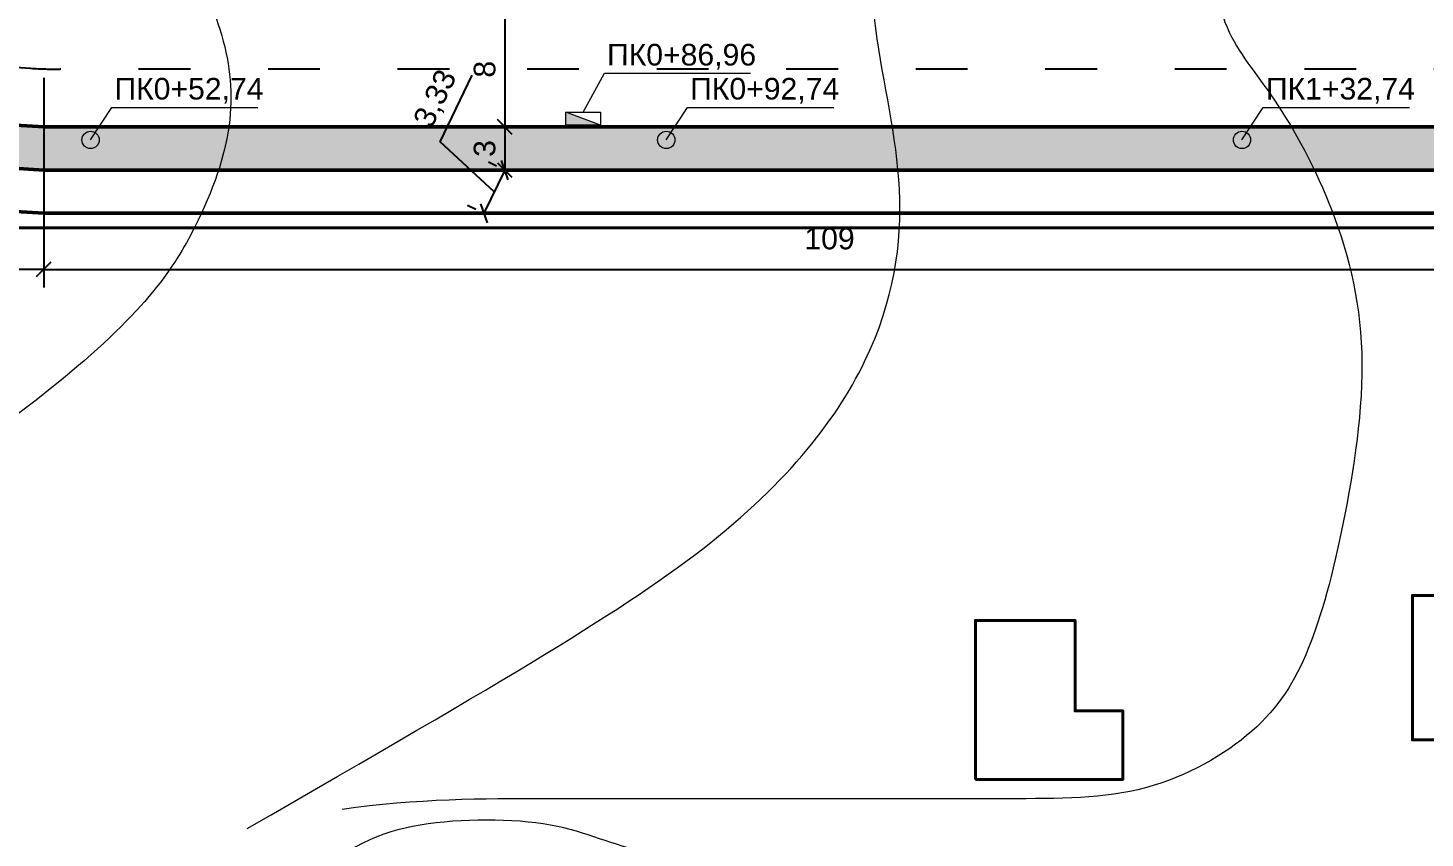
# Model space of a CAD drawing. Header units: millimetres. Extents: x -2123 to 34701, y -1286 to 835.
# Drawn here: x -170.4 to -73.4, y 226.3 to 282.5 of the extents above; entities that cross this region are included whole.
import ezdxf

# ---------------------------------------------------------------- set-up
doc = ezdxf.new("R2010")
doc.units = ezdxf.units.MM
doc.linetypes.add('ACAD_ISO03W100', pattern=[30, 12, -18])
doc.layers.get('0').update_dxf_attribs({"lineweight": 15})
for name, color, linetype, lineweight in [('1 Відмітки', 7, 'Continuous', 25), ('2 Позначення', 80, 'Continuous', 20), ('вертикалка', 6, 'Continuous', 15), ('Горизонталі', 7, 'Continuous', 18), ('Дор. Розм.', 7, 'Continuous', 50), ('Забудова', 40, 'Continuous', 40), ('поздовжній профіль', 250, 'Continuous', 15), ('Текст', 7, 'Continuous', 15), ('Червоні лінії', 10, 'Continuous', 40)]:
    doc.layers.add(name, color=color, linetype=linetype, lineweight=lineweight)
doc.layers.add('Озелення', color=7, linetype='Continuous', lineweight=15, true_color=0x2bad00)
doc.layers.add('Розмітка', color=7, linetype='ACAD_ISO03W100')
doc.styles.get("Standard").update_dxf_attribs({"font": 'arial.ttf'})
doc.dimstyles.new('ISO-25', dxfattribs={"dimtxt": 1.5, "dimasz": 1, "dimexe": 1.25, "dimexo": 0.625, "dimtad": 3, "dimtxsty": 'Standard', "dimblk": 'OBLIQUE', "dimcen": 2.5, "dimadec": 0, "dimazin": 0, "dimtfac": 1, "dimtmove": 1, "dimatfit": 3, "dimfxl": 1, "dimarcsym": 0})
pattern_1 = [(90, (0, 0), (-1.796051224, 1.796051224), [0.4762500000000001, -3.115852448]), (45, (0, 0), (-1.79605122421383, 1.796051224213831), [0.4762500000000001, -2.06375]), (135, (0, 0), (-1.796051224213831, -1.79605122421383), [0.4762500000000001, -2.06375])]

# ---------------------------------------------------------------- blocks, each defined once
blk = doc.blocks.new('столб')
at = {"layer": 'поздовжній профіль', "color": 160}
for points in [[(-500, 0, 0, 0, 0), (-999.927872557193, 0, 350, 0, 0), (-1699.927872557193, 0, 0, 0, 0)], [(500, 0, 0, 0, 0), (999.927872557193, 0, 350, 0, 0), (1699.927872557193, 0, 0, 0, 0)]]:
    blk.add_lwpolyline(points, format="xyseb", dxfattribs=at)
blk.add_circle((0, 0), 500, dxfattribs=at)
blk = doc.blocks.new('_Oblique')
at = {"color": 0, "linetype": 'ByBlock', "lineweight": -2}
blk.add_line((-0.5, -0.5), (0.5, 0.5), dxfattribs=at)
blk = doc.blocks.new('*D445')
at = {"layer": 'Defpoints', "color": 0, "transparency": 16777216}
for p in [(-137.3187313783397, 283.6665504732983), (-137.3187313783397, 275.6665504732982), (-137.3187313783397, 275.6665504732982)]:
    blk.add_point(p, dxfattribs=at)
at = {"layer": 'Текст', "color": 0, "lineweight": -2, "transparency": 16777216}
for p, q in [((-137.9437313783397, 283.6665504732983), (-138.5687313783397, 283.6665504732983)), ((-137.3187313783397, 283.6665504732983), (-137.3187313783397, 275.6665504732982)), ((-137.9437313783397, 275.6665504732982), (-138.5687313783397, 275.6665504732982))]:
    blk.add_line(p, q, dxfattribs=at)
for p, rotation in [((-137.3187313783397, 283.6665504732983), 90), ((-137.3187313783397, 275.6665504732982), 270)]:
    blk.add_blockref('_Oblique', p, dxfattribs=dict(at, rotation=rotation))
at = {"layer": 'Текст', "color": 0, "transparency": 16777216, "insert": (-138.7095908599222, 279.6665504732982), "char_height": 1.5, "attachment_point": 5, "rotation": 90}
blk.add_mtext('8', dxfattribs=at)
blk = doc.blocks.new('*D446')
at = {"layer": 'Defpoints', "color": 0, "transparency": 16777216}
for p in [(-137.3187313783397, 275.6665504732982), (-137.3187313783397, 272.6665504732983), (-137.3187313783397, 272.6665504732983)]:
    blk.add_point(p, dxfattribs=at)
at = {"layer": 'Текст', "color": 0, "lineweight": -2, "transparency": 16777216}
for p, q in [((-137.9437313783397, 275.6665504732982), (-138.5687313783397, 275.6665504732982)), ((-137.3187313783397, 275.6665504732982), (-137.3187313783397, 272.6665504732983)), ((-137.9437313783397, 272.6665504732983), (-138.5687313783397, 272.6665504732983))]:
    blk.add_line(p, q, dxfattribs=at)
for p, rotation in [((-137.3187313783397, 275.6665504732982), 90), ((-137.3187313783397, 272.6665504732983), 270)]:
    blk.add_blockref('_Oblique', p, dxfattribs=dict(at, rotation=rotation))
at = {"layer": 'Текст', "color": 0, "transparency": 16777216, "insert": (-138.7101024561023, 274.1665504732982), "char_height": 1.5, "attachment_point": 5, "rotation": 90}
blk.add_mtext('3', dxfattribs=at)
blk = doc.blocks.new('*D447')
at = {"layer": 'Defpoints', "color": 0, "transparency": 16777216}
for p in [(-137.3187313783397, 272.6665504732982), (-138.7688160003823, 269.6665504732982), (-138.7688160003823, 269.6665504732982)]:
    blk.add_point(p, dxfattribs=at)
at = {"layer": 'Текст', "color": 0, "lineweight": -2, "transparency": 16777216}
for p, q in [((-141.8093923974749, 274.6166909044068), (-139.5702160726065, 279.2491991542652)), ((-138.043773689361, 271.1665504732982), (-141.8093923974749, 274.6166909044068)), ((-137.8814432547725, 272.9385437528503), (-138.4441551312054, 273.2105370324022)), ((-137.3187313783397, 272.6665504732982), (-138.7688160003823, 269.6665504732982)), ((-139.3315278768151, 269.9385437528503), (-139.8942397532479, 270.2105370324022))]:
    blk.add_line(p, q, dxfattribs=at)
for p, rotation in [((-137.3187313783397, 272.6665504732982), 64.20266341345543), ((-138.7688160003823, 269.6665504732982), 244.2026634134555)]:
    blk.add_blockref('_Oblique', p, dxfattribs=dict(at, rotation=rotation))
at = {"layer": 'Текст', "color": 0, "transparency": 16777216, "insert": (-142.064110921521, 277.5972320266811), "char_height": 1.5, "attachment_point": 5, "rotation": 64.20266341345547}
blk.add_mtext('3,33', dxfattribs=at)
blk = doc.blocks.new('*D485')
at = {"layer": 'Defpoints', "color": 0, "transparency": 16777216}
for p in [(-209.345022904287, 282.3989830672151), (-169.3438147140851, 279.6842203271328), (-209.345022904287, 265.7706773110299)]:
    blk.add_point(p, dxfattribs=at)
at = {"layer": 'Текст', "color": 0, "lineweight": -2, "transparency": 16777216}
for p, q in [((-209.345022904287, 281.7739830672151), (-209.345022904287, 264.5206773110299)), ((-169.3438147140851, 279.0592203271328), (-169.3438147140851, 264.5206773110299)), ((-169.3438147140851, 265.7706773110299), (-209.345022904287, 265.7706773110299))]:
    blk.add_line(p, q, dxfattribs=at)
at = {"layer": 'Текст', "color": 0, "lineweight": -2, "transparency": 16777216, "rotation": 180}
blk.add_blockref('_Oblique', (-209.345022904287, 265.7706773110299), dxfattribs=at)
at = {"layer": 'Текст', "color": 0, "lineweight": -2, "transparency": 16777216}
blk.add_blockref('_Oblique', (-169.3438147140851, 265.7706773110299), dxfattribs=at)
at = {"layer": 'Текст', "color": 0, "transparency": 16777216, "insert": (-189.344418809186, 267.1615367926124), "char_height": 1.5, "attachment_point": 5}
blk.add_mtext('40', dxfattribs=at)
blk = doc.blocks.new('*D486')
at = {"layer": 'Defpoints', "color": 0, "transparency": 16777216}
for p in [(-169.3438147140851, 279.6842203271328), (-60.15999868081685, 279.6665504732982), (-60.15999868081685, 265.7706773110299)]:
    blk.add_point(p, dxfattribs=at)
at = {"layer": 'Текст', "color": 0, "lineweight": -2, "transparency": 16777216}
for p, q in [((-169.3438147140851, 279.0592203271328), (-169.3438147140851, 264.5206773110299)), ((-60.15999868081685, 279.0415504732982), (-60.15999868081685, 264.5206773110299)), ((-169.3438147140851, 265.7706773110299), (-60.15999868081685, 265.7706773110299))]:
    blk.add_line(p, q, dxfattribs=at)
at = {"layer": 'Текст', "color": 0, "lineweight": -2, "transparency": 16777216, "rotation": 180}
blk.add_blockref('_Oblique', (-169.3438147140851, 265.7706773110299), dxfattribs=at)
at = {"layer": 'Текст', "color": 0, "lineweight": -2, "transparency": 16777216}
blk.add_blockref('_Oblique', (-60.15999868081685, 265.7706773110299), dxfattribs=at)
at = {"layer": 'Текст', "color": 0, "transparency": 16777216, "insert": (-114.751906697451, 267.9031850156149), "char_height": 1.5, "attachment_point": 5}
blk.add_mtext('109', dxfattribs=at)

msp = doc.modelspace()

# ---------------------------------------------------------------- hatches: boundary and pattern name
at = {"layer": 'вертикалка'}
h = msp.add_hatch(color=0, dxfattribs=at)
h.dxf.hatch_style = 1
h.paths.add_polyline_path([(-130.6704355250976, 275.7825121007139), (-133.0704355250976, 275.7825121007139), (-133.0704355250976, 276.6825121007138)])
at = {"layer": 'Озелення'}
h = msp.add_hatch(dxfattribs=at)
h.set_pattern_fill('GRASS', color=0, scale=0.1)
h.set_pattern_definition(pattern_1)
h.paths.add_polyline_path([(-46.14967110621317, 311.5145209828019, -0.03872506721029213), (-48.44209304341841, 320.6665504732981), (-51.66954092683287, 320.6665504732981, -0.2211269283656273), (-86.0788419950033, 304.6665504732982), (-43.85869097971736, 304.6665504732982)])
h.paths.add_polyline_path([(-50.40209574212545, 322.2408366848156, -0.01122967940996), (-51.66954092683288, 320.6665504732981), (-48.4420930434184, 320.6665504732981, -0.004622995465146237), (-48.62043784872714, 321.7803490726661, 0.6611460868380752)])
h.paths.add_polyline_path([(-37.14052564503972, 284.6677121541899, -0.0007606096304016448), (-37.9041763885842, 284.6665504732982), (-59.06124969074645, 284.6665504732982, -0.1348462350018372), (-40.16051229951918, 279.4747589432492), (-36.31513587868216, 277.1898000160804, 0.7248806287325149), (-34.88401410230484, 278.4407157940418, -0.02716446248522501)])
h = msp.add_hatch(dxfattribs=at)
h.set_pattern_fill('GRASS', color=0, scale=0.1)
h.set_pattern_definition(pattern_1)
h.paths.add_polyline_path([(-59.69500759694024, 275.6325721740803, 0.01086315113072987), (-61.25874767088693, 275.6665504732982), (-169.3444214444505, 275.6665504732983), (-208.4096591162411, 278.108127827785, 0.01560596923911745), (-210.2810077008963, 278.1665504732984), (-218.8295660064559, 278.1665504732984), (-218.8295660064559, 275.1665504732984), (-210.2810077008965, 275.1665504732984, -0.01560596923911795), (-208.4096591162411, 275.108127827785), (-169.3444214444505, 272.6665504732983), (-61.25874767088726, 272.6665504732982, 0.3889836905545289)])

# ---------------------------------------------------------------- linework, layer by layer
at = {"layer": '2 Позначення', "color": 0}
for points in [[(-131.8704355250976, 276.6825121007137), (-130.3908551714562, 279.3987164506404), (-120.239801463769, 279.3979860851503)], [(-166.0943225950996, 274.7603925671992), (-164.6147422414581, 277.0049014401343), (-154.4636885337709, 277.0041710746442)], [(-126.0943225950996, 274.7603925671992), (-124.6147422414581, 277.0049014401343), (-114.4636885337709, 277.0041710746442)], [(-86.09432259509958, 274.7603925671992), (-84.61474224145815, 277.0049014401343), (-74.46368853377095, 277.0041710746442)]]:
    msp.add_lwpolyline(points, dxfattribs=at)
at = {"layer": 'вертикалка', "color": 0}
msp.add_line((-130.6704355250976, 275.7825121007137), (-133.0704355250976, 276.6825121007137), dxfattribs=at)
msp.add_lwpolyline([(-133.0704355250976, 275.7825121007137), (-133.0704355250976, 276.6825121007137), (-130.6704355250976, 276.6825121007137), (-130.6704355250976, 275.7825121007137)], close=True, dxfattribs=at)
at = {"layer": 'Горизонталі', "color": 0}
for points, knots in [([(-50.59021425184991, 529.4179757221214), (-51.07107436286559, 528.8958855732909), (-55.25244469040415, 524.0861114304043), (-60.19404392415404, 513.565287255297), (-74.37457917593807, 466.0717485549036), (-82.98881014859458, 448.3597848947326), (-98.23389245668173, 421.9545277715594), (-105.2116161519904, 403.7224110192843), (-109.263197652496, 381.8888884887207), (-119.1670635426368, 367.9334410981324), (-140.2634979278324, 359.4347699405122), (-154.6207118140834, 355.5877660741613), (-170.6507124737818, 346.3232979303432), (-173.8661013091252, 344.8193102453266, 249), (-178.2040099960861, 334.379617623698, 249), (-169.8244714402487, 321.4962176144696, 249), (-171.0462122048872, 309.7274883073338, 249), (-181.0501171444145, 296.2847410448381, 249), (-215.7758090004887, 276.2358535039317, 249), (-216.3860430624883, 275.8835347039675, 249), (-217.0054561065537, 275.5271002370756, 249), (-217.6340473073963, 275.1665504732985, 249), (-218.0289315253413, 274.9400512615556, 249), (-218.4274378265619, 274.7119279821068, 249), (-218.8295660064559, 274.4821807266914, 249)], [10.87541061403494, 10.87541061403494, 10.87541061403494, 10.87541061403494, 11, 12, 13, 14, 15, 16, 17, 18, 19, 20, 20, 20, 21, 22, 23, 24, 24, 24, 24.01757298499707, 24.01757298499707, 24.01757298499707, 24.02861242434687, 24.02861242434687, 24.02861242434687, 24.02861242434687]), ([(95.5506119078077, 508.4776413841537), (89.98730487551632, 512.7101934410075), (75.29761436898332, 514.2158911170808), (55.30366620540286, 512.4270928530776), (35.44914715225474, 505.7956812568935), (33.25980687505086, 504.9389828875518), (10.75102076113268, 503.1382799984366), (-7.481095991142354, 503.1382799984366), (-24.3626855765628, 499.9870499424813), (-38.7683086894844, 488.7326568855586), (-45.74603238479307, 473.8768580503473), (-59.92656763657709, 426.3833193499539), (-68.5407986092336, 408.6713556897829), (-83.78588091732075, 382.2660985666097), (-90.76360461262942, 364.0339818143347), (-94.81518611313498, 342.200459283771), (-104.7190520032759, 328.2450118931828), (-125.8154863884715, 319.7463407355625), (-140.1727002747224, 315.8993368692117), (-156.2027009344208, 306.6348687253936), (-159.4180897697642, 305.1308810403769, 249), (-163.7559984567251, 294.6911884187483, 249), (-155.3764599008877, 281.80778840952, 249), (-156.5982006655262, 270.0390591023842, 249), (-166.6021056050535, 256.5963118398885, 249), (-201.3277974611278, 236.547424298982, 249)], [3.256589866027104, 3.256589866027104, 3.256589866027104, 3.256589866027104, 4, 5, 6, 7, 8, 9, 10, 11, 12, 13, 14, 15, 16, 17, 18, 19, 20, 20, 20, 21, 22, 23, 24, 24, 24, 24]), ([(-155.2133990202578, 226.9470256503646), (-137.2281146899782, 237.3308343999179), (-120.4877071641836, 246.995913191271), (-110.4838022246563, 260.4386604537667), (-109.2620614600178, 272.2073897609025), (-112.1066696973007, 282.8236122300968), (-112.1066696973007, 295.8787081761639), (-102.2028038071744, 308.9338041222454), (-84.19577491603695, 323.5645150963192), (-75.79350653868596, 338.1176708247458), (-70.6682824483446, 357.2452675300683), (-61.23681307985817, 378.7110410754776), (-49.31365176152167, 399.36256226562), (-41.85422366554985, 406.8219903615918), (-33.77609402091321, 417.6512410526138), (-27.47363390901728, 434.5328306380634), (-18.01994374113701, 443.9865208059291), (5.501447678513159, 457.5666024737966), (21.14786658462117, 461.7590477841095), (35.76326601899791, 476.3744472185008), (51.60723463790646, 483.0392647135541), (65.30007952386086, 483.0392647135541), (74.11602075181008, 483.0392647135541), (81.63037062696685, 470.0240289439334), (90.99761033725963, 449.6512319778358), (102.8147230470627, 432.0193495219082), (115.9448482801804, 425.8294333406029), (128.2113537109385, 429.1162335647332), (139.3915004821743, 429.1162335647332), (143.6255791388526, 418.5298044724714), (143.6255791388526, 402.3985077574853), (139.4989683513109, 382.8908931253918), (134.997211128501, 357.1933623119785), (131.6208932114373, 333.9342833275678), (122.8983413120849, 313.9703761438793), (116.0825874040552, 301.8934386949588), (113.2737348540613, 295.3513402834751)], [0, 0, 0, 0, 1, 2, 3, 4, 5, 6, 7, 8, 9, 10, 11, 12, 13, 14, 15, 16, 17, 18, 19, 20, 21, 22, 23, 24, 25, 26, 27, 28, 29, 30, 31, 32, 33, 33.8268390351059, 33.8268390351059, 33.8268390351059, 33.8268390351059]), ([(81.2009900944248, 219.0626254922729), (79.48411496540264, 220.6570655227306), (75.53542092625774, 225.3856942433064), (71.59746357431732, 235.270770861398), (71.59746357431732, 249.9014818354863), (82.10156376082023, 264.5321928095454), (84.51915445958593, 273.554764129216), (84.51915445958593, 290.9800164934222), (89.15222825945102, 308.2708833096203), (98.75187824554314, 324.8979648204204), (102.5622665167889, 339.1185274452819), (98.48305055379615, 346.1839367482116), (90.35478533591822, 364.1335713636454), (79.28796549657864, 376.8885501615387), (67.44169554932023, 383.7279973044879), (46.79048686550095, 395.6509781971781), (27.89290386979565, 398.8346166226347), (14.4013410770408, 395.2195632676976), (5.759264191131024, 388.8932360889685), (-2.400170775189963, 380.7338011226766), (-21.0637059279702, 373.6998054620872), (-35.88199011962706, 368.2601821512017), (-45.26065100044207, 358.8815212704012), (-49.38726178798379, 349.5028603895717), (-55.5771779693182, 332.9964172393466), (-65.6035655555911, 315.6302045235298), (-80.13703465578283, 301.0967354233526), (-87.07724370756614, 294.1565263715693), (-88.77763748733696, 290.4172968405273), (-87.6521981816636, 282.1640752654148), (-84.27588026455624, 278.6001841306952), (-79.73913435684653, 270.7423097174851), (-76.97218767253935, 260.4159241097459), (-79.02383017131206, 247.4630300064109), (-81.31577063963186, 238.9093917307709), (-84.65102669978069, 233.5826119028006), (-92.54659618213327, 229.0241027367829), (-101.9077627204547, 229.0241027367829), (-114.4751683007212, 229.0241027367829), (-126.2922810105388, 229.0241027367974), (-133.4200632799489, 229.0241027367974), (-143.5490170311837, 229.0241027367974), (-148.6224978727855, 228.280316826882)], [3.429276601697748, 3.429276601697748, 3.429276601697748, 3.429276601697748, 4, 5, 6, 7, 8, 9, 10, 11, 12, 13, 14, 15, 16, 17, 18, 19, 20, 21, 22, 23, 24, 25, 26, 27, 28, 29, 30, 31, 32, 33, 34, 35, 36, 37, 38, 39, 40, 41, 42, 43, 43, 43, 43]), ([(-92.7099293151332, 203.6453245159601), (-89.14113262005236, 204.0236378790328), (-82.00468547949866, 204.9331448653503), (-73.92782686898272, 206.3147127855718), (-64.15838845148528, 207.3567862167638), (-57.2546519697803, 212.1763758360703), (-53.38599692510752, 218.8770829303921), (-48.79379583361288, 236.015410722388), (-44.7497707953894, 254.5106089786223), (-40.84199542839042, 265.1918616484127), (-36.21779457740331, 269.8160624993852), (-27.42530000167744, 273.3981899191658), (-15.18093718511363, 273.3981899191804), (-6.583831377678052, 269.8811920888638), (2.208663198062368, 261.088697513138), (5.510879963082061, 248.764656768466), (6.572345691207829, 235.2322505014254), (5.269753902188768, 227.0259222307304), (7.576093142108675, 218.418547007861), (7.576093142108675, 192.3769806433065), (10.4801210581777, 186.2547992349955), (15.69048821418119, 181.044432078992), (27.48345213454604, 174.2357611850257), (35.96587075045545, 169.3384345137692), (43.88168322249703, 167.2173989544335), (49.74171863584934, 170.6006919778101), (54.25355909760265, 178.4154288932277), (56.39153987576583, 186.3944817829997), (55.15901942085338, 199.6714946616939), (55.15901942085338, 211.264561583821), (53.2068433065856, 218.5501820275767), (53.2068433065856, 226.1141079784375), (57.50368464104986, 227.937736483038), (65.31923537506236, 224.4207386527214), (70.3993433521523, 222.3365917903229), (75.34222453101002, 217.3937106114539), (78.72775050561685, 214.6164101135923), (79.59846639770474, 213.9356681121538)], [6.552392323542492, 6.552392323542492, 6.552392323542492, 6.552392323542492, 7, 8, 9, 10, 11, 12, 13, 14, 15, 16, 17, 18, 19, 20, 21, 22, 23, 24, 25, 26, 27, 28, 29, 30, 31, 32, 33, 34, 35, 36, 37, 38, 39, 40, 40.32325568803102, 40.32325568803102, 40.32325568803102, 40.32325568803102]), ([(80.70095570059391, 206.0291458786499), (80.43090861097977, 206.1051095791659), (72.64779799094721, 208.2240961141802), (64.01136710141009, 206.3093593933536), (60.94467004236157, 182.4078074031168), (45.00094654485156, 164.9634981645886), (36.09277707470619, 164.9634981646032), (24.82184422841101, 168.8585254135196), (15.91211639164112, 176.5177651328504), (10.52294381505499, 179.6292053706657), (3.523918141958802, 183.6700947271111), (0.007745816123588156, 187.1862670529172), (-2.219961311232964, 207.1547240101736), (-4.408315516762286, 226.0683567864417), (-6.440358707580799, 243.575190430618), (-17.38212973518375, 252.3286072527062), (-30.66856598304139, 254.3606504435102), (-36.84285106287416, 248.1863653636628), (-41.45402599593353, 236.0722617259544), (-47.23753353908387, 221.8479593900647), (-56.92881644926229, 210.1246332890532), (-62.63416848506449, 204.4192812532365), (-73.12543032695385, 203.0061296415024), (-83.22377196597654, 200.3002871544686), (-91.25604464129856, 198.1480461777046), (-97.08655704901457, 196.9398011197427), (-104.2910538973533, 198.870240232116), (-116.4191858174613, 209.0271001935271), (-122.1105095709077, 212.3129874945971), (-126.7998400112861, 214.970274744157), (-137.8932639510908, 219.1732878653511), (-147.7455159784017, 216.5333848909595), (-151.8611439545798, 212.4177569148105)], [0.9646932035547289, 0.9646932035547289, 0.9646932035547289, 0.9646932035547289, 1, 2, 3, 4, 5, 6, 7, 8, 9, 10, 11, 12, 13, 14, 15, 16, 17, 18, 19, 20, 21, 22, 23, 24, 25, 26, 27, 28, 29, 30, 30, 30, 30])]:
    msp.add_open_spline(points, degree=3, knots=knots, dxfattribs=at)
msp.add_open_spline([(137.2047779603004, 193.1542218666236), (132.0975396414274, 196.1028872848638), (115.4270720906047, 200.5697256025542), (88.38526655098985, 209.9483864833546), (78.38136161146258, 217.1386931586403), (68.52384717039104, 225.6460719335537), (56.18519752692237, 232.7697946266653), (47.11915867549988, 240.272723331329), (35.44265488847896, 256.5722756435225), (31.37706496004694, 271.7452638192717), (27.91222871978107, 284.6762087078041), (24.45406154688544, 290.6659299523399), (14.48690169417978, 290.6659299523399), (2.095347451670477, 287.3456230001266), (-13.52951502027418, 283.1589537189084), (-29.00430547360293, 283.1589537189084), (-46.85667725149096, 283.1589537189084), (-55.88979999855064, 277.9436778692561), (-62.0672162622518, 240.1688538041581), (-64.60461567214361, 230.6991502874098), (-72.88909945017213, 222.4146665093667), (-79.13079401667483, 216.1729719428495), (-87.77724699321107, 213.8561618503973), (-97.58512453849971, 212.4890790978479), (-104.0051684353543, 218.909122994688), (-110.6897190304894, 222.7684500801934), (-118.4019036146942, 224.8349237114253), (-128.2663926268883, 224.8349237114107), (-133.164610556692, 227.662911151705), (-143.9109928159319, 227.662911151705), (-148.1848270316418, 225.7793405920766), (-151.4673583399285, 222.8094313131242)], degree=3, dxfattribs=at)
at = {"layer": 'Дор. Розм.', "color": 0}
for p, q in [((-208.4096591162408, 278.1081278277851), (-169.3444214444505, 275.6665504732983)), ((-208.4096591162408, 275.1081278277851), (-169.3444214444505, 272.6665504732983)), ((-61.25874767088721, 275.6665504732982), (-169.3444214444502, 275.6665504732983)), ((-208.4096591162408, 272.108127827785), (-169.3444214444505, 269.6665504732982)), ((-61.25874767088727, 272.6665504732982), (-169.3444214444499, 272.6665504732983)), ((-66.15273662408717, 269.6665504732982), (-169.3444214444522, 269.6665504732982))]:
    msp.add_line(p, q, dxfattribs=at)
at = {"layer": 'Забудова', "color": 0}
for points in [[(-66.00084808836391, 228.9100026877313), (-70.6958565286136, 228.9100026877313), (-70.6958565286136, 233.1014049719761), (-74.24883647546585, 233.1014049719761), (-74.24883647546585, 243.1353677476927), (-66.00084808836391, 243.1353677476927)], [(-104.6159969380365, 230.3689511862576), (-104.6159969380365, 241.4023650350291), (-97.69458826175423, 241.4023650350291), (-97.69458826175423, 235.1158860040341), (-94.36205804350948, 235.1158860040341), (-94.36205804350948, 230.3689511862576)]]:
    msp.add_lwpolyline(points, close=True, dxfattribs=at)
at = {"layer": 'Розмітка', "color": 0, "ltscale": 0.3}
for p, q in [((-208.3197088014962, 282.3463014232157), (-170.2552853619214, 279.7367995233809)), ((-60.15999868081685, 279.6665504732982), (-168.2034549410726, 279.6665504732982))]:
    msp.add_line(p, q, dxfattribs=at)
msp.add_arc((-168.2034549410725, 309.6665504732982), 30, 266.0782309582721, 270, dxfattribs=at)
at = {"layer": 'Червоні лінії', "color": 0}
msp.add_line((-60.4291864574988, 268.6665504732982), (-218.829566006456, 268.6665504732985), dxfattribs=at)

# ---------------------------------------------------------------- block references
at = {"color": 0, "xscale": 0.001200000000244472, "yscale": 0.001200000000244472, "zscale": 0.001200000000244472, "rotation": 180.7039103117133}
for p in [(-166.0943225950996, 274.7603925671992), (-126.0943225950996, 274.7603925671992), (-86.09432259509958, 274.7603925671992)]:
    msp.add_blockref('столб', p, dxfattribs=at)

# ---------------------------------------------------------------- texts
at = {"layer": '1 Відмітки', "color": 0, "char_height": 1.5, "attachment_point": 3, "rotation": 359.9958775846112}
for s, insert in [('ПК0+86,96', (-119.8520016379695, 281.4263185172306)), ('ПК0+52,74', (-154.0758887079714, 279.0653556063787)), ('ПК0+92,74', (-114.0758887079714, 279.0653556063787)), ('ПК1+32,74', (-74.07588870797144, 279.0653556063787))]:
    msp.add_mtext_dynamic_manual_height_columns(s, width=7.025432305519644, gutter_width=12.5, heights=[0], dxfattribs=dict(at, insert=insert))

# ---------------------------------------------------------------- dimensions: what is measured, and where the dimension line sits
at = {"layer": 'Текст', "color": 0}
for p1, p2, picture, middle in [((-137.3187313783397, 283.6665504732983), (-137.3187313783397, 275.6665504732982), '*D445', (-138.7095908599222, 279.6665504732982)), ((-137.3187313783397, 272.6665504732983), (-138.7688160003823, 269.6665504732982), '*D447', (-142.9117058044032, 275.8436897781847)), ((-137.3187313783397, 275.6665504732982), (-137.3187313783397, 272.6665504732983), '*D446', (-138.7101024561023, 274.1665504732982))]:
    dim = msp.add_aligned_dim(p1=p1, p2=p2, distance=0, dimstyle='ISO-25', dxfattribs=at)
    dim.commit()
    dim.dimension.update_dxf_attribs({"geometry": picture, "text_midpoint": middle})
dim = msp.add_linear_dim(base=(-209.345022904287, 265.7706773110299), p1=(-169.3438147140851, 279.6842203271328), p2=(-209.345022904287, 282.3989830672151), dimstyle='ISO-25', dxfattribs=at)
dim.commit()
dim.dimension.update_dxf_attribs({"geometry": '*D485', "text_midpoint": (-189.344418809186, 267.1615367926124)})
dim = msp.add_linear_dim(base=(-60.15999868081685, 265.7706773110299), p1=(-169.3438147140851, 279.6842203271328), p2=(-60.15999868081685, 279.6665504732982), text='109', dimstyle='ISO-25', dxfattribs=at)
dim.commit()
dim.dimension.update_dxf_attribs({"geometry": '*D486', "text_midpoint": (-114.751906697451, 266.5123255340324), "dimtype": 160})

doc.saveas('drawing.dxf')
